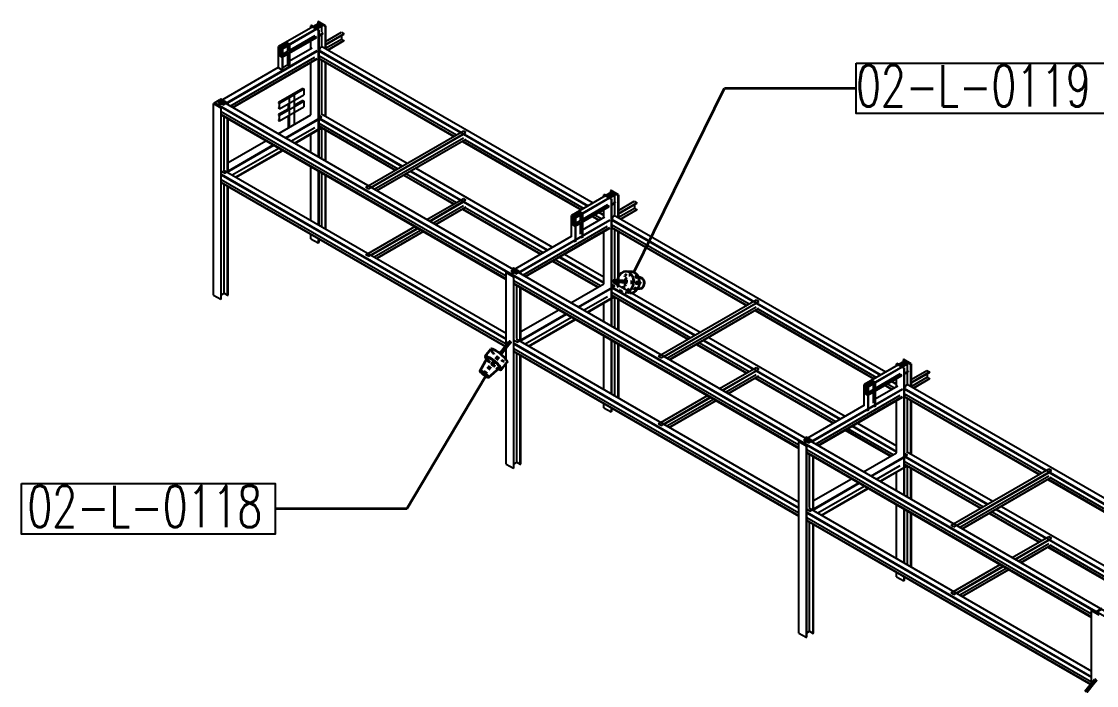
# Model space of a CAD drawing. Header units: inches. Extents: x 295136 to 296247, y 2627183 to 2627409.
# Drawn here: x 295646.17 to 295684.32, y 2627349.27 to 2627372.83 of the extents above; entities that cross this region are included whole.
import ezdxf

# ---------------------------------------------------------------- set-up
doc = ezdxf.new("R2010")
doc.units = ezdxf.units.IN
doc.header["$MEASUREMENT"] = 0
doc.linetypes.add('PIPE RACK LIGHTING-EMBED 1_DWG$0$HIDDEN2', pattern=[0.1875, 0.125, -0.0625])
doc.layers.add('_Auto', color=7, linetype='Continuous')
doc.layers.add('PIPE RACK LIGHTING-EMBED 1_DWG$0$DwgTemplate', color=7, linetype='Continuous')
doc.styles.add('HZTXT', font='txt_qlt.shx', dxfattribs={"width": 0.7, "bigfont": 'hztxt.shx'})
doc.dimstyles.new('ANSI_L', dxfattribs={"dimtxt": 0.18, "dimasz": 0.18, "dimexe": 0.18, "dimexo": 0.0625, "dimgap": 0.09, "dimtad": 0, "dimtih": 1, "dimtoh": 1, "dimdec": 4, "dimzin": 0, "dimdsep": 46, "dimtxsty": 'Standard', "dimcen": 0.09, "dimadec": 0, "dimazin": 0, "dimtfac": 1, "dimtdec": 4, "dimtofl": 0, "dimtmove": 0, "dimatfit": 3, "dimfxl": 1, "dimtolj": 1, "dimtzin": 0, "dimarcsym": 0})

msp = doc.modelspace()

# ---------------------------------------------------------------- linework, layer by layer
at = {"layer": '_Auto', "color": 7, "linetype": 'Continuous', "lineweight": 25}
for points in [[(295675.7862, 2627371.3564), (295684.7484, 2627371.3564), (295684.7484, 2627369.5647), (295675.7862, 2627369.5647)], [(295646.1711, 2627356.4311), (295655.176, 2627356.4311), (295655.176, 2627354.6394), (295646.1711, 2627354.6394)]]:
    msp.add_lwpolyline(points, close=True, dxfattribs=at)
at = {"layer": 'PIPE RACK LIGHTING-EMBED 1_DWG$0$DwgTemplate', "color": 9, "linetype": 'Continuous', "lineweight": 25}
for p, q in [((295656.7583, 2627372.7871), (295655.2961, 2627371.9429)), ((295656.8882, 2627372.7121), (295655.426, 2627371.8679)), ((295656.4605, 2627372.6902), (295656.4432, 2627372.6802)), ((295656.4432, 2627372.6802), (295656.703, 2627372.5302)), ((295656.4432, 2627372.6052), (295656.4432, 2627372.6802)), ((295656.5843, 2627372.6187), (295656.4605, 2627372.6902)), ((295656.8094, 2627372.7486), (295656.5843, 2627372.6187)), ((295656.5965, 2627372.6117), (295656.8216, 2627372.7416)), ((295656.7203, 2627372.5402), (295656.5965, 2627372.6117)), ((295656.8804, 2627372.6937), (295656.6675, 2627372.5707)), ((295656.703, 2627372.8301), (295656.6856, 2627372.8201)), ((295656.6856, 2627372.8201), (295656.6856, 2627372.7451)), ((295656.6856, 2627372.8201), (295656.8094, 2627372.7486)), ((295656.9627, 2627372.6802), (295656.703, 2627372.8301)), ((295656.7583, 2627372.7871), (295656.8882, 2627372.7121)), ((295656.8216, 2627372.7416), (295656.9454, 2627372.6702)), ((295656.8216, 2627372.6597), (295656.8216, 2627372.4557)), ((295656.9454, 2627372.6702), (295656.9627, 2627372.6802)), ((295656.9454, 2627372.6702), (295656.9454, 2627371.8804)), ((295656.9627, 2627372.6802), (295656.9627, 2627371.8704)), ((295656.638, 2627372.5537), (295655.426, 2627371.8539)), ((295656.638, 2627372.2818), (295655.426, 2627371.582)), ((295655.426, 2627371.568), (295656.638, 2627372.2678)), ((295656.5774, 2627372.3168), (295655.6857, 2627371.802)), ((295656.703, 2627372.5302), (295656.7203, 2627372.5402)), ((295656.703, 2627372.5302), (295656.703, 2627368.0218)), ((295656.7203, 2627372.5402), (295656.7203, 2627368.0118)), ((295656.8804, 2627372.4218), (295656.7203, 2627372.3293)), ((295656.7203, 2627372.3153), (295656.8804, 2627372.4078)), ((295656.8216, 2627372.3738), (295656.8216, 2627371.9819)), ((295656.9627, 2627372.1234), (295657.5228, 2627372.4467)), ((295656.9627, 2627372.0174), (295657.6146, 2627372.3938)), ((295656.9627, 2627371.9994), (295657.6146, 2627372.3758)), ((295656.9627, 2627371.8784), (295657.5323, 2627372.2073)), ((295657.5228, 2627372.4467), (295657.6146, 2627372.3938)), ((295657.5323, 2627372.3283), (295657.5323, 2627372.2073)), ((295657.5323, 2627372.2073), (295657.6146, 2627372.1598)), ((295657.6146, 2627372.3938), (295657.6146, 2627372.3758)), ((295655.3083, 2627371.9499), (295655.2961, 2627371.9429)), ((295655.426, 2627371.8679), (295655.2961, 2627371.9429)), ((295655.2961, 2627371.9429), (295655.2961, 2627371.9289)), ((295655.2961, 2627371.1832), (295655.2961, 2627371.9429)), ((295655.2961, 2627371.9429), (295655.426, 2627371.8679)), ((295655.2961, 2627371.9289), (295655.3567, 2627371.8939)), ((295655.3689, 2627371.9149), (295655.3083, 2627371.9499)), ((295655.3567, 2627371.8939), (295655.3567, 2627371.622)), ((295655.3654, 2627371.617), (295655.3654, 2627371.8889)), ((295655.3654, 2627371.8889), (295655.426, 2627371.8539)), ((295655.6043, 2627372.0509), (295655.3689, 2627371.9149)), ((295655.3775, 2627371.9099), (295655.613, 2627372.0459)), ((295655.4381, 2627371.8749), (295655.3775, 2627371.9099)), ((295655.426, 2627371.8679), (295655.4381, 2627371.8749)), ((295655.426, 2627371.8539), (295655.426, 2627371.8679)), ((295655.426, 2627371.8679), (295655.426, 2627371.1082)), ((295655.4381, 2627371.8749), (295655.4381, 2627371.1152)), ((295655.5559, 2627372.0929), (295655.5437, 2627372.0859)), ((295655.5437, 2627372.0859), (295655.6043, 2627372.0509)), ((295655.6857, 2627372.0179), (295655.5559, 2627372.0929)), ((295655.613, 2627372.0459), (295655.6736, 2627372.0109)), ((295655.613, 2627371.9619), (295655.613, 2627371.76)), ((295655.6736, 2627372.0109), (295655.6857, 2627372.0179)), ((295655.6736, 2627372.0109), (295655.6736, 2627371.2512)), ((295655.6857, 2627372.0179), (295655.6857, 2627371.2582)), ((295655.6857, 2627371.4331), (295656.4865, 2627371.8954)), ((295656.4432, 2627371.8704), (295656.4432, 2627372.1553)), ((295656.7488, 2627371.8939), (295656.7203, 2627371.9104)), ((295656.7203, 2627371.9104), (295656.7895, 2627371.8704)), ((295656.7203, 2627371.8305), (295656.7895, 2627371.8704)), ((295656.7488, 2627371.8939), (295656.8614, 2627371.9589)), ((295656.7956, 2627371.9669), (295666.4554, 2627366.3898)), ((295656.851, 2627371.9349), (295656.8614, 2627371.9409)), ((295657.038, 2627371.827), (295657.6146, 2627372.1598)), ((295657.6146, 2627372.1419), (295657.0536, 2627371.818)), ((295657.6146, 2627372.1598), (295657.6146, 2627372.1419)), ((295653.3266, 2627369.8711), (295656.6597, 2627371.7955)), ((295653.472, 2627369.9371), (295656.6597, 2627371.7775)), ((295653.5725, 2627369.8291), (295656.5783, 2627371.5645)), ((295653.6539, 2627369.7822), (295656.6597, 2627371.5176)), ((295653.6694, 2627369.7732), (295656.6597, 2627371.4996)), ((295655.2961, 2627371.657), (295655.2961, 2627371.643)), ((295655.3567, 2627371.622), (295655.2961, 2627371.657)), ((295655.2961, 2627371.643), (295655.426, 2627371.568)), ((295655.426, 2627371.582), (295655.3654, 2627371.617)), ((295655.426, 2627371.568), (295655.426, 2627371.582)), ((295655.613, 2627371.76), (295655.4381, 2627371.659)), ((295655.613, 2627371.676), (295655.613, 2627371.2861)), ((295656.7203, 2627371.8105), (295666.2822, 2627366.2899)), ((295656.7203, 2627371.7925), (295661.7493, 2627368.889)), ((295656.7203, 2627371.6265), (295661.6056, 2627368.806)), ((295656.7203, 2627371.5526), (295656.7843, 2627371.5895)), ((295656.7203, 2627371.5326), (295661.5242, 2627368.759)), ((295656.7203, 2627371.5146), (295661.5086, 2627368.75)), ((295656.8216, 2627371.4561), (295656.8216, 2627369.5527)), ((295653.1535, 2627369.9711), (295655.2961, 2627371.2082)), ((295655.426, 2627371.1082), (295655.2961, 2627371.1832)), ((295655.4381, 2627371.1152), (295655.426, 2627371.1082)), ((295655.613, 2627371.2861), (295655.4381, 2627371.1852)), ((295655.6736, 2627371.2512), (295655.613, 2627371.2861)), ((295655.6857, 2627371.2582), (295655.6736, 2627371.2512)), ((295656.4432, 2627369.5212), (295656.4432, 2627371.3746)), ((295656.9454, 2627371.3846), (295656.9454, 2627369.4813)), ((295656.9627, 2627371.3746), (295656.9627, 2627369.4713)), ((295656.1557, 2627370.455), (295655.29, 2627369.9551)), ((295655.3247, 2627369.9351), (295656.1905, 2627370.4349)), ((295656.1557, 2627370.455), (295656.1905, 2627370.4349)), ((295656.1905, 2627370.4349), (295656.1905, 2627370.2318)), ((295652.9976, 2627369.9311), (295652.9803, 2627369.9211)), ((295652.9803, 2627369.9211), (295653.24, 2627369.7712)), ((295652.9803, 2627363.1234), (295652.9803, 2627369.9211)), ((295653.1214, 2627369.8596), (295652.9976, 2627369.9311)), ((295653.0217, 2627369.9472), (295653.1949, 2627370.0471)), ((295757.041, 2627309.8916), (295653.0217, 2627369.9472)), ((295653.0217, 2627369.9292), (295653.0217, 2627369.9472)), ((295653.1318, 2627369.8656), (295653.0217, 2627369.9292)), ((295653.3465, 2627369.9896), (295653.1214, 2627369.8596)), ((295653.1335, 2627369.8526), (295653.3586, 2627369.9826)), ((295653.3266, 2627369.8711), (295653.1535, 2627369.9711)), ((295757.2141, 2627309.9916), (295653.1949, 2627370.0471)), ((295653.24, 2627370.0711), (295653.2227, 2627370.0611)), ((295653.2227, 2627370.0311), (295653.2227, 2627370.0611)), ((295653.2227, 2627370.0611), (295653.3465, 2627369.9896)), ((295653.4998, 2627369.9211), (295653.24, 2627370.0711)), ((295653.3586, 2627369.9826), (295653.4824, 2627369.9111)), ((295653.4288, 2627369.9121), (295653.4392, 2627369.9181)), ((295653.4824, 2627369.9111), (295653.4998, 2627369.9211)), ((295653.4998, 2627369.8711), (295653.4998, 2627369.9211)), ((295655.29, 2627369.9551), (295655.29, 2627369.9401)), ((295655.3247, 2627369.9351), (295655.29, 2627369.9551)), ((295655.29, 2627369.9401), (295655.3192, 2627369.9232)), ((295655.3192, 2627369.9232), (295655.3192, 2627369.7502)), ((295655.3247, 2627369.732), (295656.1905, 2627370.2318)), ((295655.3247, 2627369.5055), (295656.1905, 2627370.0054)), ((295655.3247, 2627369.732), (295655.3247, 2627369.9351)), ((295655.6696, 2627370.1272), (295655.8456, 2627370.2288)), ((295655.6696, 2627370.1272), (295655.6696, 2627369.0746)), ((295655.8456, 2627370.2288), (295655.8456, 2627369.1762)), ((295656.1557, 2627370.0254), (295655.8456, 2627369.8463)), ((295656.1557, 2627370.0254), (295656.1905, 2627370.0054)), ((295656.1905, 2627370.0054), (295656.1905, 2627369.8022)), ((295653.1031, 2627369.8702), (295653.1031, 2627369.8822)), ((295653.2573, 2627369.7812), (295653.1335, 2627369.8526)), ((295663.5206, 2627363.8677), (295653.1595, 2627369.8496)), ((295653.24, 2627369.7712), (295653.2573, 2627369.7812)), ((295653.24, 2627369.7712), (295653.24, 2627362.9735)), ((295653.2573, 2627362.9835), (295653.2573, 2627369.7812)), ((295663.3691, 2627363.7892), (295653.2573, 2627369.6272)), ((295653.4824, 2627369.8811), (295653.4824, 2627369.9111)), ((295655.3192, 2627369.7839), (295655.29, 2627369.767)), ((295655.29, 2627369.767), (295655.29, 2627369.752)), ((295655.3192, 2627369.7502), (295655.29, 2627369.767)), ((295655.29, 2627369.752), (295655.3247, 2627369.732)), ((295655.6349, 2627369.7247), (295655.29, 2627369.5256)), ((295655.3247, 2627369.3024), (295656.1905, 2627369.8022)), ((295655.6349, 2627369.911), (295655.6349, 2627369.7247)), ((295656.7956, 2627369.5677), (295659.8603, 2627367.7983)), ((295663.3691, 2627363.6952), (295653.2573, 2627369.5332)), ((295653.2573, 2627369.5152), (295663.3691, 2627363.6772)), ((295653.3586, 2627367.5834), (295653.3586, 2627369.4568)), ((295653.4824, 2627367.4819), (295653.4824, 2627369.3853)), ((295653.4998, 2627367.4719), (295653.4998, 2627369.3753)), ((295655.2745, 2627368.8465), (295656.4432, 2627369.5212)), ((295655.29, 2627369.5256), (295655.29, 2627369.5106)), ((295655.3247, 2627369.5055), (295655.29, 2627369.5256)), ((295655.29, 2627369.5106), (295655.3192, 2627369.4937)), ((295655.3192, 2627369.3544), (295655.29, 2627369.3375)), ((295655.29, 2627369.3375), (295655.29, 2627369.3225)), ((295655.3192, 2627369.3206), (295655.29, 2627369.3375)), ((295655.29, 2627369.3225), (295655.3247, 2627369.3024)), ((295655.3192, 2627369.4937), (295655.3192, 2627369.3206)), ((295655.3247, 2627369.3024), (295655.3247, 2627369.5055)), ((295655.5342, 2627368.6965), (295656.8328, 2627369.4463)), ((295655.5498, 2627368.6875), (295656.7462, 2627369.3783)), ((295655.6349, 2627369.4815), (295655.6349, 2627369.0546)), ((295656.7203, 2627369.5113), (295656.8328, 2627369.4463)), ((295656.7203, 2627369.4113), (295659.6871, 2627367.6984)), ((295656.7203, 2627369.2273), (295659.5278, 2627367.6064)), ((295656.7462, 2627369.3783), (295659.6715, 2627367.6894)), ((295655.7299, 2627368.5836), (295656.5783, 2627369.0734)), ((295655.8545, 2627368.5116), (295656.8103, 2627369.0634)), ((295655.8701, 2627368.5026), (295656.8259, 2627369.0544)), ((295656.4432, 2627368.1717), (295656.4432, 2627368.8335)), ((295656.7203, 2627369.1334), (295659.4464, 2627367.5594)), ((295656.7203, 2627369.1154), (295659.4309, 2627367.5504)), ((295656.8216, 2627369.0519), (295656.8216, 2627367.9533)), ((295656.9454, 2627368.9854), (295656.9454, 2627367.8818)), ((295656.9627, 2627368.9754), (295656.9627, 2627367.8718)), ((295658.3885, 2627366.9486), (295661.8514, 2627368.9479)), ((295658.4803, 2627366.8956), (295661.9432, 2627368.895)), ((295658.5824, 2627366.9366), (295661.8566, 2627368.827)), ((295661.8514, 2627368.9479), (295661.9432, 2627368.895)), ((295661.8566, 2627368.827), (295666.2667, 2627366.2809)), ((295653.3699, 2627367.447), (295655.1048, 2627368.4486)), ((295653.472, 2627367.4879), (295655.1204, 2627368.4396)), ((295653.4998, 2627367.8218), (295654.8451, 2627368.5986)), ((295658.6872, 2627366.8762), (295661.8558, 2627368.7055)), ((295658.7694, 2627366.8287), (295661.938, 2627368.658)), ((295661.938, 2627368.64), (295658.785, 2627366.8197)), ((295661.8185, 2627368.5711), (295666.026, 2627366.1419)), ((295661.8341, 2627368.5801), (295666.0416, 2627366.1509)), ((295661.9155, 2627368.6271), (295666.123, 2627366.1979)), ((295653.6521, 2627367.384), (295655.3005, 2627368.3357)), ((295653.7768, 2627367.312), (295655.4251, 2627368.2637)), ((295653.7924, 2627367.303), (295655.4407, 2627368.2547)), ((295656.4432, 2627365.7725), (295656.4432, 2627367.6759)), ((295653.3699, 2627367.447), (295653.2573, 2627367.5119)), ((295653.2573, 2627367.412), (295663.3691, 2627361.574)), ((295653.2573, 2627367.394), (295663.3691, 2627361.556)), ((295653.3327, 2627367.5684), (295663.3691, 2627361.7739)), ((295656.703, 2627367.5259), (295656.703, 2627365.6226)), ((295656.7203, 2627367.5159), (295656.7203, 2627365.6126)), ((295656.8216, 2627367.4575), (295656.8216, 2627365.5541)), ((295656.9454, 2627367.386), (295656.9454, 2627365.4826)), ((295656.9627, 2627367.376), (295656.9627, 2627365.4726)), ((295659.7408, 2627367.3715), (295661.5086, 2627366.3508)), ((295659.7564, 2627367.3805), (295661.5242, 2627366.3598)), ((295659.8378, 2627367.4275), (295661.6056, 2627366.4068)), ((295659.9815, 2627367.5104), (295661.7493, 2627366.4898)), ((295659.9971, 2627367.5194), (295664.8408, 2627364.7229)), ((295660.1702, 2627367.6194), (295665.014, 2627364.8229)), ((295653.2573, 2627367.228), (295663.3691, 2627361.39)), ((295653.2573, 2627367.1341), (295663.3506, 2627361.3067)), ((295653.2573, 2627367.1161), (295663.3408, 2627361.2944)), ((295653.3586, 2627363.1849), (295653.3586, 2627367.0576)), ((295653.4824, 2627363.1134), (295653.4824, 2627366.9861)), ((295653.4998, 2627363.1234), (295653.4998, 2627366.9761)), ((295658.4803, 2627366.8956), (295658.3885, 2627366.9486)), ((295660.5528, 2627365.799), (295661.8514, 2627366.5488)), ((295660.6446, 2627365.746), (295661.9432, 2627366.4958)), ((295661.8514, 2627366.5488), (295661.9432, 2627366.4958)), ((295667.1133, 2627366.7697), (295665.6849, 2627365.945)), ((295667.2432, 2627366.6947), (295665.8148, 2627365.87)), ((295667.0268, 2627366.5558), (295665.8148, 2627365.856)), ((295666.8493, 2627366.6922), (295666.832, 2627366.6822)), ((295666.832, 2627366.6072), (295666.832, 2627366.6822)), ((295666.832, 2627366.6822), (295667.0917, 2627366.5323)), ((295666.9731, 2627366.6207), (295666.8493, 2627366.6922)), ((295667.1982, 2627366.7507), (295666.9731, 2627366.6207)), ((295666.9852, 2627366.6137), (295667.2103, 2627366.7437)), ((295667.109, 2627366.5423), (295666.9852, 2627366.6137)), ((295667.2432, 2627366.6807), (295667.0562, 2627366.5728)), ((295667.0917, 2627366.8322), (295667.0744, 2627366.8222)), ((295667.0744, 2627366.8222), (295667.1982, 2627366.7507)), ((295667.0744, 2627366.8222), (295667.0744, 2627366.7472)), ((295667.3514, 2627366.6822), (295667.0917, 2627366.8322)), ((295667.0917, 2627366.5323), (295667.109, 2627366.5423)), ((295667.0917, 2627366.5323), (295667.0917, 2627362.0238)), ((295667.109, 2627366.5423), (295667.109, 2627362.0138)), ((295667.1133, 2627366.7697), (295667.2432, 2627366.6947)), ((295667.2103, 2627366.7437), (295667.3341, 2627366.6722)), ((295667.2103, 2627366.7437), (295667.2103, 2627366.7137)), ((295667.2103, 2627366.6617), (295667.2103, 2627366.4278)), ((295667.2432, 2627366.6947), (295667.2432, 2627366.6807)), ((295667.3341, 2627366.6722), (295667.3514, 2627366.6822)), ((295667.3341, 2627366.6722), (295667.3341, 2627365.8825)), ((295667.3514, 2627366.6822), (295667.3514, 2627365.8725)), ((295660.6602, 2627365.737), (295661.8566, 2627366.4278)), ((295660.765, 2627365.6766), (295661.8558, 2627366.3063)), ((295660.8472, 2627365.6291), (295661.938, 2627366.2589)), ((295661.938, 2627366.2409), (295660.8628, 2627365.6201)), ((295661.8185, 2627366.1719), (295664.5846, 2627364.5749)), ((295661.8341, 2627366.1809), (295664.6001, 2627364.5839)), ((295661.8566, 2627366.4278), (295664.8252, 2627364.7139)), ((295661.9155, 2627366.2279), (295664.6815, 2627364.6309)), ((295667.0268, 2627366.2839), (295665.8148, 2627365.5841)), ((295665.8148, 2627365.5701), (295667.0268, 2627366.2699)), ((295666.9662, 2627366.3188), (295666.0745, 2627365.804)), ((295666.832, 2627365.8725), (295666.832, 2627366.1574)), ((295667.2432, 2627366.4088), (295667.109, 2627366.3313)), ((295667.109, 2627366.3173), (295667.2432, 2627366.3948)), ((295667.1843, 2627366.4428), (295667.2432, 2627366.4088)), ((295667.2103, 2627366.3758), (295667.2103, 2627365.984)), ((295667.2432, 2627366.4088), (295667.2432, 2627366.3948)), ((295667.3514, 2627366.1254), (295667.9115, 2627366.4488)), ((295667.3514, 2627366.0194), (295668.0033, 2627366.3958)), ((295667.3514, 2627366.0015), (295668.0033, 2627366.3778)), ((295667.3514, 2627365.8805), (295667.9211, 2627366.2094)), ((295667.4267, 2627365.829), (295668.0033, 2627366.1619)), ((295668.0033, 2627366.1439), (295667.4423, 2627365.82)), ((295667.9115, 2627366.4488), (295668.0033, 2627366.3958)), ((295667.9211, 2627366.3303), (295667.9211, 2627366.2094)), ((295667.9211, 2627366.2094), (295668.0033, 2627366.1619)), ((295668.0033, 2627366.3958), (295668.0033, 2627366.3778)), ((295668.0033, 2627366.1619), (295668.0033, 2627366.1439)), ((295663.7154, 2627363.8732), (295667.0484, 2627365.7975)), ((295663.8608, 2627363.9392), (295667.0484, 2627365.7795)), ((295665.697, 2627365.952), (295665.6849, 2627365.945)), ((295665.8148, 2627365.87), (295665.6849, 2627365.945)), ((295665.6849, 2627365.945), (295665.6849, 2627365.931)), ((295665.6849, 2627365.1852), (295665.6849, 2627365.945)), ((295665.6849, 2627365.945), (295665.8148, 2627365.87)), ((295665.6849, 2627365.931), (295665.7455, 2627365.896)), ((295665.7576, 2627365.917), (295665.697, 2627365.952)), ((295665.7455, 2627365.896), (295665.7455, 2627365.6241)), ((295665.7542, 2627365.6191), (295665.7542, 2627365.891)), ((295665.7542, 2627365.891), (295665.8148, 2627365.856)), ((295665.9931, 2627366.0529), (295665.7576, 2627365.917)), ((295665.7663, 2627365.912), (295666.0018, 2627366.0479)), ((295665.8269, 2627365.877), (295665.7663, 2627365.912)), ((295665.8148, 2627365.87), (295665.8269, 2627365.877)), ((295665.8148, 2627365.856), (295665.8148, 2627365.87)), ((295665.8148, 2627365.87), (295665.8148, 2627365.1103)), ((295665.8269, 2627365.877), (295665.8269, 2627365.1173)), ((295666.0018, 2627365.762), (295665.8269, 2627365.6611)), ((295665.9446, 2627366.0949), (295665.9325, 2627366.0879)), ((295665.9325, 2627366.0879), (295665.9931, 2627366.0529)), ((295666.0745, 2627366.0199), (295665.9446, 2627366.0949)), ((295666.0018, 2627366.0479), (295666.0624, 2627366.0129)), ((295666.0018, 2627365.964), (295666.0018, 2627365.762)), ((295666.0624, 2627366.0129), (295666.0745, 2627366.0199)), ((295666.0624, 2627366.0129), (295666.0624, 2627365.2532)), ((295666.0745, 2627366.0199), (295666.0745, 2627365.2602)), ((295666.0745, 2627365.4351), (295666.8753, 2627365.8975)), ((295666.4156, 2627365.917), (295666.6623, 2627365.7745)), ((295666.4312, 2627365.926), (295666.6779, 2627365.7835)), ((295666.5125, 2627365.973), (295666.7593, 2627365.8305)), ((295666.6562, 2627366.0559), (295666.832, 2627365.9545)), ((295666.6718, 2627366.0649), (295666.832, 2627365.9725)), ((295667.1376, 2627365.896), (295667.109, 2627365.9125)), ((295667.109, 2627365.9125), (295667.1783, 2627365.8725)), ((295667.109, 2627365.8325), (295667.1783, 2627365.8725)), ((295667.109, 2627365.8125), (295676.671, 2627360.2919)), ((295667.109, 2627365.7945), (295672.138, 2627362.891)), ((295667.1376, 2627365.896), (295667.2501, 2627365.961)), ((295667.1843, 2627365.969), (295676.8441, 2627360.3919)), ((295667.2397, 2627365.937), (295667.2501, 2627365.943)), ((295658.3885, 2627364.5494), (295660.1234, 2627365.5511)), ((295658.4803, 2627364.4965), (295660.2152, 2627365.4981)), ((295658.5824, 2627364.5375), (295660.2308, 2627365.4891)), ((295658.6872, 2627364.477), (295660.3356, 2627365.4286)), ((295658.7694, 2627364.4295), (295660.4178, 2627365.3812)), ((295660.4334, 2627365.3722), (295658.785, 2627364.4205)), ((295663.9612, 2627363.8312), (295666.967, 2627365.5666)), ((295664.0426, 2627363.7842), (295667.0484, 2627365.5196)), ((295664.0582, 2627363.7752), (295667.0484, 2627365.5016)), ((295665.6849, 2627365.6591), (295665.6849, 2627365.6451)), ((295665.7455, 2627365.6241), (295665.6849, 2627365.6591)), ((295665.6849, 2627365.6451), (295665.8148, 2627365.5701)), ((295665.8148, 2627365.5841), (295665.7542, 2627365.6191)), ((295665.8148, 2627365.5701), (295665.8148, 2627365.5841)), ((295666.0018, 2627365.6781), (295666.0018, 2627365.2882)), ((295666.832, 2627363.5233), (295666.832, 2627365.3767)), ((295667.109, 2627365.6286), (295671.9943, 2627362.808)), ((295667.109, 2627365.5546), (295667.1731, 2627365.5916)), ((295667.109, 2627365.5346), (295671.913, 2627362.7611)), ((295667.109, 2627365.5166), (295671.8974, 2627362.7521)), ((295667.2103, 2627365.4581), (295667.2103, 2627363.5548)), ((295667.3341, 2627365.3867), (295667.3341, 2627363.4833)), ((295667.3514, 2627365.3767), (295667.3514, 2627363.4733)), ((295656.4432, 2627365.1228), (295656.4432, 2627365.2767)), ((295656.4432, 2627365.1228), (295656.703, 2627364.9728)), ((295656.703, 2627365.1267), (295656.703, 2627364.9728)), ((295656.703, 2627364.9728), (295656.7203, 2627364.9828)), ((295656.7203, 2627365.1168), (295656.7203, 2627364.9828)), ((295663.5422, 2627363.9731), (295665.6849, 2627365.2102)), ((295665.8148, 2627365.0135), (295665.7682, 2627365.0404)), ((295665.8148, 2627365.0673), (295665.8148, 2627365.0135)), ((295665.8269, 2627365.0205), (295665.8148, 2627365.0135)), ((295665.8269, 2627365.0743), (295665.8269, 2627365.0205)), ((295666.0624, 2627365.1564), (295666.0158, 2627365.1833)), ((295666.0624, 2627365.2102), (295666.0624, 2627365.1564)), ((295666.0745, 2627365.1634), (295666.0624, 2627365.1564)), ((295666.0745, 2627365.2172), (295666.0745, 2627365.1634)), ((295665.4434, 2627364.5749), (295666.832, 2627363.7732)), ((295658.4803, 2627364.4965), (295658.3885, 2627364.5494)), ((295665.014, 2627364.327), (295666.619, 2627363.4003)), ((295665.0295, 2627364.336), (295666.6346, 2627363.4093)), ((295665.1109, 2627364.383), (295666.716, 2627363.4563)), ((295665.2546, 2627364.466), (295666.832, 2627363.5553)), ((295665.2702, 2627364.475), (295666.832, 2627363.5733)), ((295663.3864, 2627363.9332), (295663.3691, 2627363.9232)), ((295663.3691, 2627363.9232), (295663.6288, 2627363.7732)), ((295663.3691, 2627361.3296), (295663.3691, 2627363.9232)), ((295663.5102, 2627363.8617), (295663.3864, 2627363.9332)), ((295663.7353, 2627363.9916), (295663.5102, 2627363.8617)), ((295663.5223, 2627363.8547), (295663.7474, 2627363.9846)), ((295663.6461, 2627363.7832), (295663.5223, 2627363.8547)), ((295663.7154, 2627363.8732), (295663.5422, 2627363.9731)), ((295673.9093, 2627357.8697), (295663.5483, 2627363.8517)), ((295663.6288, 2627364.0731), (295663.6115, 2627364.0631)), ((295663.6115, 2627364.0331), (295663.6115, 2627364.0631)), ((295663.6115, 2627364.0631), (295663.7353, 2627363.9916)), ((295663.8885, 2627363.9232), (295663.6288, 2627364.0731)), ((295663.7474, 2627363.9846), (295663.8712, 2627363.9132)), ((295663.8175, 2627363.9142), (295663.8279, 2627363.9202)), ((295663.8712, 2627363.9132), (295663.8885, 2627363.9232)), ((295663.8712, 2627363.8832), (295663.8712, 2627363.9132)), ((295663.8885, 2627363.8732), (295663.8885, 2627363.9232)), ((295663.6288, 2627363.7732), (295663.6461, 2627363.7832)), ((295663.6288, 2627363.7732), (295663.6288, 2627356.9755)), ((295663.6461, 2627356.9855), (295663.6461, 2627363.7832)), ((295673.7578, 2627357.7913), (295663.6461, 2627363.6293)), ((295673.7578, 2627357.6973), (295663.6461, 2627363.5353)), ((295663.6461, 2627363.5173), (295673.7578, 2627357.6793)), ((295663.7474, 2627361.5855), (295663.7474, 2627363.4588)), ((295665.6632, 2627362.8485), (295666.832, 2627363.5233)), ((295665.923, 2627362.6986), (295667.2216, 2627363.4483)), ((295667.109, 2627363.5133), (295667.2216, 2627363.4483)), ((295667.1843, 2627363.5698), (295670.249, 2627361.8004)), ((295652.9803, 2627363.1234), (295653.24, 2627362.9735)), ((295653.2573, 2627363.1264), (295653.3586, 2627363.1849)), ((295653.3586, 2627363.1849), (295653.4824, 2627363.1134)), ((295653.4824, 2627363.1134), (295653.4998, 2627363.1234)), ((295663.8712, 2627361.484), (295663.8712, 2627363.3873)), ((295663.8885, 2627361.474), (295663.8885, 2627363.3773)), ((295665.9386, 2627362.6896), (295667.135, 2627363.3803)), ((295666.1186, 2627362.5856), (295666.967, 2627363.0755)), ((295666.2433, 2627362.5136), (295667.1991, 2627363.0655)), ((295666.2589, 2627362.5046), (295667.2146, 2627363.0565)), ((295667.109, 2627363.4133), (295670.0759, 2627361.7004)), ((295667.109, 2627363.2294), (295669.9166, 2627361.6085)), ((295667.109, 2627363.1354), (295669.8352, 2627361.5615)), ((295667.109, 2627363.1174), (295669.8196, 2627361.5525)), ((295667.135, 2627363.3803), (295670.0603, 2627361.6914)), ((295667.2103, 2627363.054), (295667.2103, 2627361.9553)), ((295653.24, 2627362.9735), (295653.2573, 2627362.9835)), ((295666.832, 2627362.1738), (295666.832, 2627362.8355)), ((295667.3341, 2627362.9875), (295667.3341, 2627361.8839)), ((295667.3514, 2627362.9775), (295667.3514, 2627361.8739)), ((295668.7773, 2627360.9507), (295672.2402, 2627362.95)), ((295668.869, 2627360.8977), (295672.332, 2627362.897)), ((295668.9712, 2627360.9387), (295672.2454, 2627362.829)), ((295669.076, 2627360.8782), (295672.2445, 2627362.7076)), ((295672.2402, 2627362.95), (295672.332, 2627362.897)), ((295672.2454, 2627362.829), (295676.6554, 2627360.2829)), ((295663.7586, 2627361.449), (295665.4936, 2627362.4507)), ((295663.8608, 2627361.49), (295665.5092, 2627362.4417)), ((295663.8885, 2627361.8239), (295665.2338, 2627362.6006)), ((295664.0409, 2627361.386), (295665.6892, 2627362.3377)), ((295669.1582, 2627360.8307), (295672.3268, 2627362.6601)), ((295672.3268, 2627362.6421), (295669.1738, 2627360.8217)), ((295672.2073, 2627362.5731), (295676.4147, 2627360.144)), ((295672.2229, 2627362.5821), (295676.4303, 2627360.1529)), ((295672.3043, 2627362.6291), (295676.5117, 2627360.1999)), ((295664.1655, 2627361.3141), (295665.8139, 2627362.2657)), ((295664.1811, 2627361.3051), (295665.8295, 2627362.2567)), ((295663.7214, 2627361.5705), (295673.7578, 2627355.7759)), ((295666.832, 2627359.7746), (295666.832, 2627361.6779)), ((295667.0917, 2627361.528), (295667.0917, 2627359.6246)), ((295670.5589, 2627361.6214), (295675.4027, 2627358.8249)), ((295663.3691, 2627360.8379), (295663.3691, 2627361.2304)), ((295663.7586, 2627361.449), (295663.6461, 2627361.514)), ((295663.6461, 2627361.414), (295673.7578, 2627355.576)), ((295663.6461, 2627361.396), (295673.7578, 2627355.558)), ((295663.6461, 2627361.2301), (295673.7578, 2627355.3921)), ((295667.109, 2627361.518), (295667.109, 2627359.6146)), ((295667.2103, 2627361.4595), (295667.2103, 2627359.5562)), ((295667.3341, 2627361.388), (295667.3341, 2627359.4847)), ((295667.3514, 2627361.378), (295667.3514, 2627359.4747)), ((295670.1295, 2627361.3735), (295671.8974, 2627360.3529)), ((295670.1451, 2627361.3825), (295671.913, 2627360.3619)), ((295670.2265, 2627361.4295), (295671.9943, 2627360.4089)), ((295670.3702, 2627361.5125), (295672.138, 2627360.4918)), ((295670.3858, 2627361.5215), (295675.2296, 2627358.7249)), ((295663.6461, 2627361.1361), (295673.7578, 2627355.2981)), ((295663.6461, 2627361.1181), (295673.7578, 2627355.2801)), ((295663.7474, 2627357.187), (295663.7474, 2627361.0596)), ((295663.8712, 2627357.1155), (295663.8712, 2627360.9882)), ((295663.8885, 2627357.1255), (295663.8885, 2627360.9782)), ((295668.869, 2627360.8977), (295668.7773, 2627360.9507)), ((295677.5021, 2627360.7717), (295676.0736, 2627359.947)), ((295677.4805, 2627360.8342), (295677.4631, 2627360.8242)), ((295677.4631, 2627360.8242), (295677.4631, 2627360.7492)), ((295677.4631, 2627360.8242), (295677.5869, 2627360.7527)), ((295677.7402, 2627360.6843), (295677.4805, 2627360.8342)), ((295677.5021, 2627360.7717), (295677.632, 2627360.6968)), ((295663.3691, 2627357.1255), (295663.3691, 2627360.6844)), ((295670.9416, 2627359.8011), (295672.2402, 2627360.5508)), ((295671.0334, 2627359.7481), (295672.332, 2627360.4978)), ((295671.049, 2627359.7391), (295672.2454, 2627360.4299)), ((295672.2402, 2627360.5508), (295672.332, 2627360.4978)), ((295672.2454, 2627360.4299), (295675.214, 2627358.7159)), ((295677.632, 2627360.6968), (295676.2035, 2627359.872)), ((295677.4155, 2627360.5578), (295676.2035, 2627359.8581)), ((295677.2381, 2627360.6943), (295677.2207, 2627360.6843)), ((295677.2207, 2627360.6093), (295677.2207, 2627360.6843)), ((295677.2207, 2627360.6843), (295677.4805, 2627360.5343)), ((295677.3619, 2627360.6228), (295677.2381, 2627360.6943)), ((295677.5869, 2627360.7527), (295677.3619, 2627360.6228)), ((295677.374, 2627360.6158), (295677.5991, 2627360.7457)), ((295677.4978, 2627360.5443), (295677.374, 2627360.6158)), ((295677.632, 2627360.6828), (295677.445, 2627360.5748)), ((295677.4805, 2627360.5343), (295677.4978, 2627360.5443)), ((295677.4805, 2627360.5343), (295677.4805, 2627356.0259)), ((295677.4978, 2627360.5443), (295677.4978, 2627356.0159)), ((295677.632, 2627360.4109), (295677.4978, 2627360.3334)), ((295677.4978, 2627360.3194), (295677.632, 2627360.3969)), ((295677.5731, 2627360.4448), (295677.632, 2627360.4109)), ((295677.5991, 2627360.7457), (295677.5991, 2627360.7158)), ((295677.5991, 2627360.7457), (295677.7229, 2627360.6743)), ((295677.5991, 2627360.6638), (295677.5991, 2627360.4299)), ((295677.632, 2627360.6968), (295677.632, 2627360.6828)), ((295677.632, 2627360.4109), (295677.632, 2627360.3969)), ((295677.7229, 2627360.6743), (295677.7402, 2627360.6843)), ((295677.7229, 2627360.6743), (295677.7229, 2627359.8845)), ((295677.7402, 2627360.6843), (295677.7402, 2627359.8745)), ((295677.7402, 2627360.1275), (295678.3003, 2627360.4508)), ((295677.7402, 2627360.0215), (295678.3921, 2627360.3979)), ((295677.7402, 2627360.0035), (295678.3921, 2627360.3799)), ((295678.3003, 2627360.4508), (295678.3921, 2627360.3979)), ((295678.3921, 2627360.3979), (295678.3921, 2627360.3799)), ((295671.1537, 2627359.6786), (295672.2445, 2627360.3084)), ((295671.236, 2627359.6311), (295672.3268, 2627360.2609)), ((295672.3268, 2627360.2429), (295671.2515, 2627359.6221)), ((295672.2073, 2627360.1739), (295674.9733, 2627358.577)), ((295672.2229, 2627360.1829), (295674.9889, 2627358.586)), ((295672.3043, 2627360.2299), (295675.0703, 2627358.633)), ((295676.3818, 2627360.055), (295676.1464, 2627359.919)), ((295676.155, 2627359.914), (295676.3905, 2627360.05)), ((295677.4155, 2627360.2859), (295676.2035, 2627359.5861)), ((295676.2035, 2627359.5721), (295677.4155, 2627360.2719)), ((295676.3334, 2627360.097), (295676.3212, 2627360.09)), ((295676.3212, 2627360.09), (295676.3818, 2627360.055)), ((295676.4632, 2627360.022), (295676.3334, 2627360.097)), ((295676.3905, 2627360.05), (295676.4511, 2627360.015)), ((295676.4511, 2627360.015), (295676.4632, 2627360.022)), ((295676.4511, 2627360.015), (295676.4511, 2627359.2553)), ((295677.3549, 2627360.3209), (295676.4632, 2627359.8061)), ((295676.4632, 2627360.022), (295676.4632, 2627359.2623)), ((295677.045, 2627360.058), (295677.2207, 2627359.9565)), ((295677.0606, 2627360.067), (295677.2207, 2627359.9745)), ((295677.2207, 2627359.8745), (295677.2207, 2627360.1594)), ((295677.5991, 2627360.3779), (295677.5991, 2627359.986)), ((295677.7402, 2627359.8825), (295678.3098, 2627360.2114)), ((295677.8155, 2627359.8311), (295678.3921, 2627360.1639)), ((295678.3921, 2627360.146), (295677.8311, 2627359.8221)), ((295678.3098, 2627360.3324), (295678.3098, 2627360.2114)), ((295678.3098, 2627360.2114), (295678.3921, 2627360.1639)), ((295678.3921, 2627360.1639), (295678.3921, 2627360.146)), ((295674.1041, 2627357.8752), (295677.4372, 2627359.7996)), ((295674.2496, 2627357.9412), (295677.4372, 2627359.7816)), ((295676.0858, 2627359.954), (295676.0736, 2627359.947)), ((295676.2035, 2627359.872), (295676.0736, 2627359.947)), ((295676.0736, 2627359.947), (295676.0736, 2627359.933)), ((295676.0736, 2627359.1873), (295676.0736, 2627359.947)), ((295676.0736, 2627359.947), (295676.2035, 2627359.872)), ((295676.0736, 2627359.933), (295676.1342, 2627359.898)), ((295676.1342, 2627359.6261), (295676.0736, 2627359.6611)), ((295676.0736, 2627359.6611), (295676.0736, 2627359.6471)), ((295676.0736, 2627359.6471), (295676.2035, 2627359.5721)), ((295676.1464, 2627359.919), (295676.0858, 2627359.954)), ((295676.1342, 2627359.898), (295676.1342, 2627359.6261)), ((295676.1429, 2627359.893), (295676.2035, 2627359.8581)), ((295676.1429, 2627359.6211), (295676.1429, 2627359.893)), ((295676.2035, 2627359.5861), (295676.1429, 2627359.6211)), ((295676.2156, 2627359.879), (295676.155, 2627359.914)), ((295676.2035, 2627359.872), (295676.2156, 2627359.879)), ((295676.2035, 2627359.8581), (295676.2035, 2627359.872)), ((295676.2035, 2627359.872), (295676.2035, 2627359.1123)), ((295676.2156, 2627359.879), (295676.2156, 2627359.1193)), ((295676.3905, 2627359.7641), (295676.2156, 2627359.6631)), ((295676.3905, 2627359.966), (295676.3905, 2627359.7641)), ((295676.3905, 2627359.6801), (295676.3905, 2627359.2902)), ((295676.4632, 2627359.4372), (295677.264, 2627359.8995)), ((295676.8043, 2627359.919), (295677.0511, 2627359.7766)), ((295676.8199, 2627359.928), (295677.0666, 2627359.7856)), ((295676.9013, 2627359.975), (295677.148, 2627359.8326)), ((295677.5263, 2627359.898), (295677.4978, 2627359.9145)), ((295677.522, 2627359.9005), (295677.4978, 2627359.9145)), ((295677.4978, 2627359.9145), (295677.567, 2627359.8745)), ((295677.4978, 2627359.8346), (295677.567, 2627359.8745)), ((295677.4978, 2627359.8146), (295687.0598, 2627354.294)), ((295677.4978, 2627359.7966), (295682.5268, 2627356.8931)), ((295677.4978, 2627359.6306), (295682.3831, 2627356.8101)), ((295677.522, 2627359.9005), (295677.6243, 2627359.9596)), ((295677.5263, 2627359.898), (295677.6389, 2627359.963)), ((295677.5731, 2627359.971), (295687.2329, 2627354.3939)), ((295677.5888, 2627359.9801), (295677.6243, 2627359.9596)), ((295677.6285, 2627359.939), (295677.6389, 2627359.945)), ((295666.832, 2627359.1248), (295666.832, 2627359.2787)), ((295668.7773, 2627358.5515), (295670.5122, 2627359.5532)), ((295668.869, 2627358.4985), (295670.604, 2627359.5002)), ((295668.9712, 2627358.5395), (295670.6196, 2627359.4912)), ((295669.076, 2627358.479), (295670.7243, 2627359.4307)), ((295669.1582, 2627358.4315), (295670.8065, 2627359.3832)), ((295670.8221, 2627359.3742), (295669.1738, 2627358.4225)), ((295674.35, 2627357.8332), (295677.3558, 2627359.5686)), ((295674.4314, 2627357.7863), (295677.4372, 2627359.5217)), ((295674.4469, 2627357.7773), (295677.4372, 2627359.5037)), ((295676.2035, 2627359.5721), (295676.2035, 2627359.5861)), ((295677.2207, 2627357.5253), (295677.2207, 2627359.3787)), ((295677.4978, 2627359.5567), (295677.5618, 2627359.5936)), ((295677.4978, 2627359.5367), (295682.3017, 2627356.7631)), ((295677.4978, 2627359.5187), (295682.2861, 2627356.7541)), ((295677.5991, 2627359.4602), (295677.5991, 2627357.5568)), ((295677.7229, 2627359.3887), (295677.7229, 2627357.4854)), ((295677.7402, 2627359.3787), (295677.7402, 2627357.4754)), ((295666.832, 2627359.1248), (295667.0917, 2627358.9749)), ((295667.0917, 2627359.1288), (295667.0917, 2627358.9749)), ((295667.0917, 2627358.9749), (295667.109, 2627358.9848)), ((295667.109, 2627359.1188), (295667.109, 2627358.9848)), ((295673.931, 2627357.9752), (295676.0736, 2627359.2123)), ((295676.2035, 2627359.0155), (295676.1569, 2627359.0424)), ((295676.2035, 2627359.0693), (295676.2035, 2627359.0155)), ((295676.2156, 2627359.0225), (295676.2035, 2627359.0155)), ((295676.2156, 2627359.0763), (295676.2156, 2627359.0225)), ((295676.4511, 2627359.1585), (295676.4045, 2627359.1854)), ((295676.4511, 2627359.2123), (295676.4511, 2627359.1585)), ((295676.4632, 2627359.1655), (295676.4511, 2627359.1585)), ((295676.4632, 2627359.2193), (295676.4632, 2627359.1655)), ((295668.869, 2627358.4985), (295668.7773, 2627358.5515)), ((295675.659, 2627358.477), (295677.2207, 2627357.5753)), ((295675.8321, 2627358.577), (295677.2207, 2627357.7753)), ((295675.4027, 2627358.3291), (295677.0078, 2627357.4024)), ((295675.4183, 2627358.3381), (295677.0234, 2627357.4114)), ((295675.4997, 2627358.3851), (295677.1047, 2627357.4584)), ((295675.6434, 2627358.468), (295677.2207, 2627357.5573)), ((295673.7751, 2627357.9352), (295673.7578, 2627357.9252)), ((295673.7578, 2627357.9252), (295674.0175, 2627357.7753)), ((295673.7578, 2627351.1275), (295673.7578, 2627357.9252)), ((295673.8989, 2627357.8637), (295673.7751, 2627357.9352)), ((295674.124, 2627357.9937), (295673.8989, 2627357.8637)), ((295673.9111, 2627357.8567), (295674.1361, 2627357.9867)), ((295674.0349, 2627357.7853), (295673.9111, 2627357.8567)), ((295674.1041, 2627357.8752), (295673.931, 2627357.9752)), ((295684.2981, 2627351.8718), (295673.937, 2627357.8537)), ((295674.0175, 2627358.0752), (295674.0002, 2627358.0652)), ((295674.0002, 2627358.0652), (295674.124, 2627357.9937)), ((295674.0002, 2627358.0352), (295674.0002, 2627358.0652)), ((295674.2773, 2627357.9252), (295674.0175, 2627358.0752)), ((295674.0175, 2627357.7753), (295674.0349, 2627357.7853)), ((295674.0175, 2627357.7753), (295674.0175, 2627350.9776)), ((295674.0349, 2627350.9876), (295674.0349, 2627357.7853)), ((295674.1361, 2627357.9867), (295674.2599, 2627357.9152)), ((295674.2063, 2627357.9162), (295674.2167, 2627357.9222)), ((295674.2599, 2627357.9152), (295674.2773, 2627357.9252)), ((295674.2599, 2627357.8852), (295674.2599, 2627357.9152)), ((295674.2773, 2627357.8752), (295674.2773, 2627357.9252)), ((295684.1466, 2627351.7933), (295674.0349, 2627357.6313)), ((295684.1466, 2627351.6993), (295674.0349, 2627357.5373)), ((295674.0349, 2627357.5194), (295684.1466, 2627351.6813)), ((295674.1361, 2627355.5875), (295674.1361, 2627357.4609)), ((295674.2599, 2627355.486), (295674.2599, 2627357.3894)), ((295674.2773, 2627355.476), (295674.2773, 2627357.3794)), ((295676.052, 2627356.8506), (295677.2207, 2627357.5253)), ((295676.3117, 2627356.7006), (295677.6103, 2627357.4504)), ((295676.3273, 2627356.6916), (295677.5237, 2627357.3824)), ((295677.4978, 2627357.5154), (295677.6103, 2627357.4504)), ((295677.4978, 2627357.4154), (295680.4646, 2627355.7025)), ((295677.5237, 2627357.3824), (295680.449, 2627355.6935)), ((295677.5731, 2627357.5718), (295680.6378, 2627355.8024)), ((295663.3691, 2627357.1255), (295663.6288, 2627356.9755)), ((295663.6288, 2627356.9755), (295663.6461, 2627356.9855)), ((295663.6461, 2627357.1285), (295663.7474, 2627357.187)), ((295663.7474, 2627357.187), (295663.8712, 2627357.1155)), ((295663.8712, 2627357.1155), (295663.8885, 2627357.1255)), ((295676.5074, 2627356.5877), (295677.3558, 2627357.0775)), ((295676.632, 2627356.5157), (295677.5878, 2627357.0675)), ((295676.6476, 2627356.5067), (295677.6034, 2627357.0585)), ((295677.4978, 2627357.2314), (295680.3053, 2627355.6105)), ((295677.4978, 2627357.1375), (295680.224, 2627355.5635)), ((295677.4978, 2627357.1195), (295680.2084, 2627355.5545)), ((295677.5991, 2627357.056), (295677.5991, 2627355.9574)), ((295677.7229, 2627356.9895), (295677.7229, 2627355.8859)), ((295677.7402, 2627356.9795), (295677.7402, 2627355.8759)), ((295679.166, 2627354.9527), (295682.6289, 2627356.952)), ((295682.6289, 2627356.952), (295682.7207, 2627356.8991)), ((295674.2773, 2627355.8259), (295675.6226, 2627356.6027)), ((295677.2207, 2627356.1758), (295677.2207, 2627356.8376)), ((295679.2578, 2627354.8997), (295682.7207, 2627356.8991)), ((295679.36, 2627354.9407), (295682.6341, 2627356.8311)), ((295679.4647, 2627354.8803), (295682.6333, 2627356.7096)), ((295679.547, 2627354.8328), (295682.7155, 2627356.6621)), ((295682.7155, 2627356.6441), (295679.5625, 2627354.8238)), ((295682.5961, 2627356.5752), (295686.8035, 2627354.146)), ((295682.6116, 2627356.5842), (295686.8191, 2627354.155)), ((295682.6341, 2627356.8311), (295687.0442, 2627354.285)), ((295682.693, 2627356.6312), (295686.9005, 2627354.202)), ((295674.1474, 2627355.4511), (295675.8823, 2627356.4527)), ((295674.2496, 2627355.492), (295675.8979, 2627356.4437)), ((295674.4296, 2627355.3881), (295676.078, 2627356.3398)), ((295674.5543, 2627355.3161), (295676.2026, 2627356.2678)), ((295674.5699, 2627355.3071), (295676.2182, 2627356.2588)), ((295674.1474, 2627355.4511), (295674.0349, 2627355.516)), ((295674.1102, 2627355.5725), (295684.1466, 2627349.778)), ((295677.2207, 2627353.7766), (295677.2207, 2627355.68)), ((295677.4805, 2627355.53), (295677.4805, 2627353.6267)), ((295677.4978, 2627355.52), (295677.4978, 2627353.6167)), ((295677.5991, 2627355.4616), (295677.5991, 2627353.5582)), ((295680.6153, 2627355.4316), (295682.3831, 2627354.4109)), ((295680.759, 2627355.5145), (295682.5268, 2627354.4939)), ((295680.7746, 2627355.5235), (295685.6183, 2627352.727)), ((295680.9477, 2627355.6235), (295685.7915, 2627352.827)), ((295674.0349, 2627355.4161), (295684.1466, 2627349.5781)), ((295674.0349, 2627355.3981), (295684.1466, 2627349.5601)), ((295674.0349, 2627355.2321), (295684.1466, 2627349.3941)), ((295674.0349, 2627355.1382), (295684.1281, 2627349.3108)), ((295674.0349, 2627355.1202), (295684.1183, 2627349.2985)), ((295674.1361, 2627351.189), (295674.1361, 2627355.0617)), ((295677.7229, 2627355.3901), (295677.7229, 2627353.4867)), ((295677.7402, 2627355.3801), (295677.7402, 2627353.4767)), ((295680.5183, 2627355.3756), (295682.2861, 2627354.3549)), ((295680.5339, 2627355.3846), (295682.3017, 2627354.3639)), ((295674.2599, 2627351.1175), (295674.2599, 2627354.9902)), ((295674.2773, 2627351.1275), (295674.2773, 2627354.9802)), ((295679.2578, 2627354.8997), (295679.166, 2627354.9527)), ((295681.3304, 2627353.8031), (295682.6289, 2627354.5529)), ((295681.4221, 2627353.7501), (295682.7207, 2627354.4999)), ((295681.4377, 2627353.7411), (295682.6341, 2627354.4319)), ((295681.5425, 2627353.6807), (295682.6333, 2627354.3104)), ((295682.6289, 2627354.5529), (295682.7207, 2627354.4999)), ((295682.6341, 2627354.4319), (295685.6027, 2627352.718)), ((295681.6247, 2627353.6332), (295682.7155, 2627354.263)), ((295682.7155, 2627354.245), (295681.6403, 2627353.6242)), ((295682.5961, 2627354.176), (295685.3621, 2627352.579)), ((295682.6116, 2627354.185), (295685.3776, 2627352.588)), ((295682.693, 2627354.232), (295685.459, 2627352.635)), ((295679.166, 2627352.5535), (295680.901, 2627353.5552)), ((295677.2207, 2627353.1269), (295677.2207, 2627353.2808)), ((295677.4805, 2627353.1309), (295677.4805, 2627352.9769)), ((295679.2578, 2627352.5006), (295680.9927, 2627353.5022)), ((295679.36, 2627352.5416), (295681.0083, 2627353.4932)), ((295679.4647, 2627352.4811), (295681.1131, 2627353.4327)), ((295679.547, 2627352.4336), (295681.1953, 2627353.3853)), ((295681.2109, 2627353.3763), (295679.5625, 2627352.4246)), ((295677.2207, 2627353.1269), (295677.4805, 2627352.9769)), ((295677.4805, 2627352.9769), (295677.4978, 2627352.9869)), ((295677.4978, 2627353.1209), (295677.4978, 2627352.9869)), ((295679.2578, 2627352.5006), (295679.166, 2627352.5535)), ((295684.5128, 2627351.9957), (295684.2877, 2627351.8658)), ((295684.2998, 2627351.8588), (295684.5249, 2627351.9887)), ((295684.1639, 2627351.9373), (295684.1466, 2627351.9273)), ((295684.1466, 2627351.9273), (295684.4063, 2627351.7773)), ((295684.1466, 2627349.3337), (295684.1466, 2627351.9273)), ((295684.2877, 2627351.8658), (295684.1639, 2627351.9373)), ((295684.4236, 2627351.7873), (295684.2998, 2627351.8588)), ((295673.7578, 2627351.1275), (295674.0175, 2627350.9776)), ((295674.0175, 2627350.9776), (295674.0349, 2627350.9876)), ((295674.0349, 2627351.1305), (295674.1361, 2627351.189)), ((295674.1361, 2627351.189), (295674.2599, 2627351.1175)), ((295674.2599, 2627351.1175), (295674.2773, 2627351.1275))]:
    msp.add_line(p, q, dxfattribs=at)
at = {"layer": 'PIPE RACK LIGHTING-EMBED 1_DWG$0$DwgTemplate', "color": 1, "linetype": 'Continuous', "lineweight": 35}
for p, q in [((295667.8425, 2627363.9411), (295667.6368, 2627363.9594)), ((295667.6008, 2627363.5568), (295667.2123, 2627363.5915)), ((295667.6064, 2627363.6187), (295667.2179, 2627363.6534)), ((295668.1789, 2627363.7187), (295668.0676, 2627363.7631)), ((295668.1466, 2627363.3569), (295668.0292, 2627363.333)), ((295662.6236, 2627360.9482), (295662.8292, 2627361.2041)), ((295663.1451, 2627361.051), (295663.4818, 2627361.4699)), ((295663.1936, 2627361.012), (295663.5173, 2627361.4148)), ((295662.4482, 2627360.432), (295662.695, 2627360.8878)), ((295662.7389, 2627360.1984), (295663.131, 2627360.5374)), ((295663.2053, 2627360.4806), (295663.4109, 2627360.7365)), ((295683.9226, 2627349.0551), (295684.2593, 2627349.474)), ((295683.9711, 2627349.0161), (295684.2948, 2627349.4189))]:
    msp.add_line(p, q, dxfattribs=at)
at = {"layer": 'PIPE RACK LIGHTING-EMBED 1_DWG$0$DwgTemplate', "color": 1, "linetype": 'PIPE RACK LIGHTING-EMBED 1_DWG$0$HIDDEN2', "lineweight": 35}
for p, q in [((295668.0676, 2627363.7631), (295667.8839, 2627363.8362)), ((295668.1264, 2627363.5098), (295667.6008, 2627363.5568)), ((295668.132, 2627363.5718), (295667.6064, 2627363.6187)), ((295667.7761, 2627363.1977), (295667.5704, 2627363.216)), ((295668.0292, 2627363.333), (295667.8354, 2627363.2935)), ((295663.4818, 2627361.4699), (295663.4843, 2627361.473)), ((295663.5173, 2627361.4148), (295663.5328, 2627361.4341)), ((295662.5703, 2627360.3359), (295663.1451, 2627361.051)), ((295662.6187, 2627360.2969), (295663.1936, 2627361.012)), ((295684.2593, 2627349.474), (295684.2618, 2627349.4771)), ((295684.2948, 2627349.4189), (295684.3103, 2627349.4382))]:
    msp.add_line(p, q, dxfattribs=at)
at = {"layer": 'PIPE RACK LIGHTING-EMBED 1_DWG$0$DwgTemplate', "color": 1, "linetype": 'Continuous', "lineweight": 35}
for centre, major_axis, ratio, start_param, end_param in [((295667.6036, 2627363.5877), (0.0332, 0.3717), 0.7886751, 4.3615096, 7.7705515), ((295667.8093, 2627363.5694), (0.0332, 0.3717), 0.7886751, 4.3615096, 6.2831853), ((295667.6036, 2627363.5877), (0.0332, 0.3717), 0.7886751, 1.6542264, 1.829846), ((295667.6036, 2627363.5877), (-0.0332, -0.3717), 0.7886751, 0.6099878, 1.2199169), ((295668.1292, 2627363.5408), (-0.0166, -0.1858), 0.7886751, 0.2311226, 1.2199169), ((295668.1292, 2627363.5408), (0.0166, 0.1858), 0.7886751, 4.3615096, 6.0520627), ((295667.8093, 2627363.5694), (-0.0332, -0.3717), 0.7886751, 0.268974, 1.2199169), ((295663.1201, 2627360.9703), (0.2909, -0.2338), 0.2113249, 0, 3.1415927), ((295663.5086, 2627361.4535), (-0.0303, 0.0244), 0.2113249, 4.4888479, 6.1997587), ((295663.5086, 2627361.4535), (-0.0242, 0.0195), 0.2113249, 4.7346446, 5.953962), ((295662.9144, 2627360.7144), (0.2909, -0.2338), 0.2113249, 5.5218329, 10.0566923), ((295662.9144, 2627360.7144), (-0.2909, 0.2338), 0.2113249, 0.6319143, 0.7613524), ((295662.9144, 2627360.7144), (0.2181, -0.1754), 0.2113249, 6.2445672, 9.4633961), ((295684.2861, 2627349.4576), (-0.0303, 0.0244), 0.2113249, 4.4888479, 6.1997587), ((295684.2861, 2627349.4576), (-0.0242, 0.0195), 0.2113249, 4.7346446, 5.953962)]:
    msp.add_ellipse(centre, major_axis=major_axis, ratio=ratio, start_param=start_param, end_param=end_param, dxfattribs=at)
at = {"layer": 'PIPE RACK LIGHTING-EMBED 1_DWG$0$DwgTemplate', "color": 1, "linetype": 'PIPE RACK LIGHTING-EMBED 1_DWG$0$HIDDEN2', "lineweight": 35}
for centre, major_axis, ratio, start_param, end_param in [((295667.8093, 2627363.5694), (-0.0332, -0.3717), 0.7886751, 3.1415927, 6.2831853), ((295667.6036, 2627363.5877), (0.0332, 0.3717), 0.7886751, 1.4873662, 1.6542264), ((295667.6036, 2627363.5877), (-0.0332, -0.3717), 0.7886751, 4.9714386, 6.8931731), ((295668.1292, 2627363.5408), (-0.0166, -0.1858), 0.7886751, 2.91047, 6.5143079), ((295667.8093, 2627363.5694), (-0.0332, -0.3717), 0.7886751, 0, 0.268974), ((295663.1201, 2627360.9703), (-0.2909, 0.2338), 0.2113249, 0, 0.6319143), ((295663.5086, 2627361.4535), (-0.0303, 0.0244), 0.2113249, 6.1997587, 6.9150996), ((295663.5086, 2627361.4535), (-0.0303, 0.0244), 0.2113249, 0.6319143, 0.6435011), ((295663.5086, 2627361.4535), (0.0303, -0.0244), 0.2113249, 3.7850938, 5.6396842), ((295663.5086, 2627361.4535), (-0.0242, 0.0195), 0.2113249, 0, 0.6319143), ((295663.5086, 2627361.4535), (-0.0242, 0.0195), 0.2113249, 5.953962, 6.2831853), ((295663.5086, 2627361.4535), (-0.0242, 0.0195), 0.2113249, 0.6319143, 3.1415927), ((295663.5086, 2627361.4535), (0.0242, -0.0195), 0.2113249, 0, 1.5930519), ((295663.5086, 2627361.4535), (0.0303, -0.0244), 0.2113249, 5.6396842, 7.6304405), ((295662.9144, 2627360.7144), (-0.2909, 0.2338), 0.2113249, 0.7613524, 2.3802403), ((295662.9144, 2627360.7144), (-0.2181, 0.1754), 0.2113249, 0.0386181, 0.6319143), ((295662.9144, 2627360.7144), (-0.2181, 0.1754), 0.2113249, 0.6319143, 3.1029745), ((295663.1201, 2627360.9703), (-0.2909, 0.2338), 0.2113249, 0.6319143, 3.1415927), ((295684.2861, 2627349.4576), (-0.0303, 0.0244), 0.2113249, 6.1997587, 6.9150996), ((295684.2861, 2627349.4576), (-0.0303, 0.0244), 0.2113249, 0.6319143, 0.6435011), ((295684.2861, 2627349.4576), (0.0303, -0.0244), 0.2113249, 3.7850938, 5.6396842), ((295684.2861, 2627349.4576), (-0.0242, 0.0195), 0.2113249, 0, 0.6319143), ((295684.2861, 2627349.4576), (-0.0242, 0.0195), 0.2113249, 5.953962, 6.2831853), ((295684.2861, 2627349.4576), (-0.0242, 0.0195), 0.2113249, 0.6319143, 3.1415927), ((295684.2861, 2627349.4576), (0.0242, -0.0195), 0.2113249, 0, 1.5930519), ((295684.2861, 2627349.4576), (0.0303, -0.0244), 0.2113249, 5.6396842, 7.6304405)]:
    msp.add_ellipse(centre, major_axis=major_axis, ratio=ratio, start_param=start_param, end_param=end_param, dxfattribs=at)
for centre, major_axis in [((295667.8093, 2627363.5694), (-0.0249, -0.2788)), ((295668.1292, 2627363.5408), (-0.0028, -0.031))]:
    msp.add_ellipse(centre, major_axis=major_axis, ratio=0.7886751, dxfattribs=at)
at = {"layer": 'PIPE RACK LIGHTING-EMBED 1_DWG$0$DwgTemplate', "color": 7, "linetype": 'Continuous', "lineweight": 35}
msp.add_ellipse((295667.2151, 2627363.6224), major_axis=(-0.0035, -0.0387), ratio=0.7886751, dxfattribs=at)
at = {"layer": 'PIPE RACK LIGHTING-EMBED 1_DWG$0$DwgTemplate', "color": 1, "linetype": 'Continuous', "lineweight": 35}
for centre, major_axis, ratio in [((295667.2151, 2627363.6224), (-0.0035, -0.0387), 0.7886751), ((295667.2151, 2627363.6224), (-0.0028, -0.031), 0.7886751), ((295662.5945, 2627360.3164), (-0.1454, 0.1169), 0.2113249), ((295662.5945, 2627360.3164), (-0.0242, 0.0195), 0.2113249)]:
    msp.add_ellipse(centre, major_axis=major_axis, ratio=ratio, dxfattribs=at)
at = {"layer": 'PIPE RACK LIGHTING-EMBED 1_DWG$0$DwgTemplate', "color": 7, "linetype": 'PIPE RACK LIGHTING-EMBED 1_DWG$0$HIDDEN2', "lineweight": 35}
for centre, major_axis, start_param, end_param in [((295663.5086, 2627361.4535), (-0.0303, 0.0244), 6.1997587, 6.9150996), ((295663.5086, 2627361.4535), (0.0303, -0.0244), 3.773507, 7.6304405), ((295684.2861, 2627349.4576), (-0.0303, 0.0244), 6.1997587, 6.9150996), ((295684.2861, 2627349.4576), (0.0303, -0.0244), 3.773507, 7.6304405)]:
    msp.add_ellipse(centre, major_axis=major_axis, ratio=0.2113249, start_param=start_param, end_param=end_param, dxfattribs=at)
at = {"layer": 'PIPE RACK LIGHTING-EMBED 1_DWG$0$DwgTemplate', "color": 7, "linetype": 'Continuous', "lineweight": 35}
for centre in [(295663.5086, 2627361.4535), (295684.2861, 2627349.4576)]:
    msp.add_ellipse(centre, major_axis=(-0.0303, 0.0244), ratio=0.2113249, start_param=4.4888479, end_param=6.1997587, dxfattribs=at)

# ---------------------------------------------------------------- texts
at = {"layer": '_Auto', "color": 7, "style": 'HZTXT', "width": 0.7}
for s, p in [('02-L-0119', (295675.7862, 2627369.8136)), ('02-L-0118', (295646.3808, 2627354.8883))]:
    msp.add_text(s, height=1.46919, dxfattribs=at).set_placement(p)

# ---------------------------------------------------------------- leaders
at = {"layer": '_Auto', "color": 136, "linetype": 'Continuous', "lineweight": 35}
for points in [[(295667.9025, 2627363.9276), (295671.1215, 2627370.4606), (295675.7862, 2627370.4606)], [(295662.6365, 2627360.2373), (295659.8407, 2627355.5353), (295655.176, 2627355.5353)]]:
    msp.add_leader(points, dimstyle='ANSI_L', override={"dimscale": 1, "dimtxt": 0.125, "dimasz": 0.125, "dimgap": 0.0625, "dimtad": 0, "dimlwd": 35}, dxfattribs=at)

doc.saveas('drawing.dxf')
